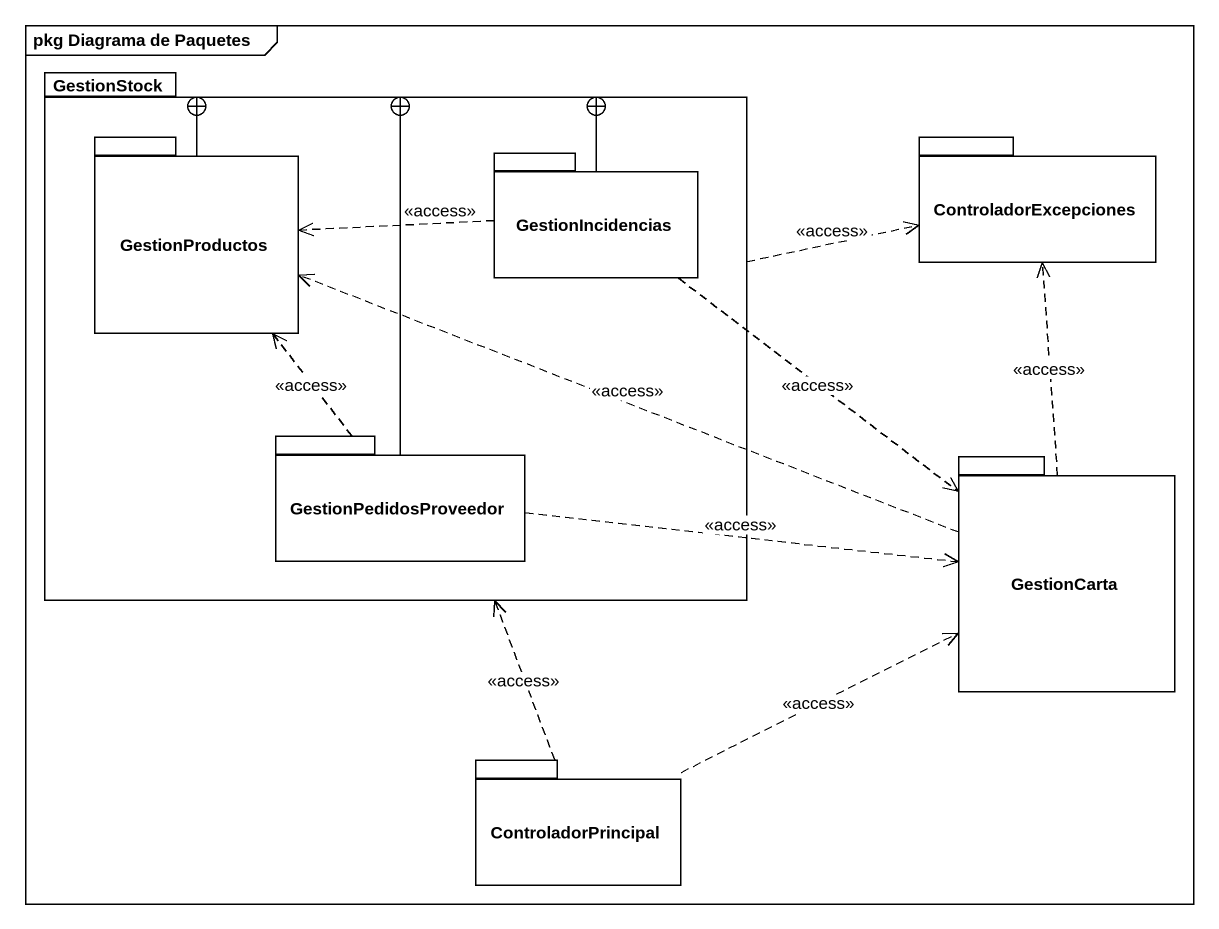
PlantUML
@startuml
mainframe pkg Diagrama de Paquetes
package GestionStock {
  package GestionProductos {
  }
  package GestionIncidencias {
  }
  package GestionPedidosProveedor {
  }
}
package ControladorExcepciones {
}
package GestionCarta {
}
package ControladorPrincipal {
}
GestionStock .right.> ControladorExcepciones : <<access>>
GestionProductos -right-+ GestionStock
GestionIncidencias --+ GestionStock
GestionIncidencias .left.> GestionProductos : <<access>>
GestionIncidencias ..> GestionCarta : <<access>>
GestionPedidosProveedor -up-+ GestionStock
GestionPedidosProveedor .up.> GestionProductos : <<access>>
GestionPedidosProveedor .right.> GestionCarta : <<access>>
GestionCarta .left.> GestionProductos : <<access>>
GestionCarta .up.> ControladorExcepciones : <<access>>
ControladorPrincipal .up.> GestionStock : <<access>>
ControladorPrincipal .right.> GestionCarta : <<access>>
@enduml
